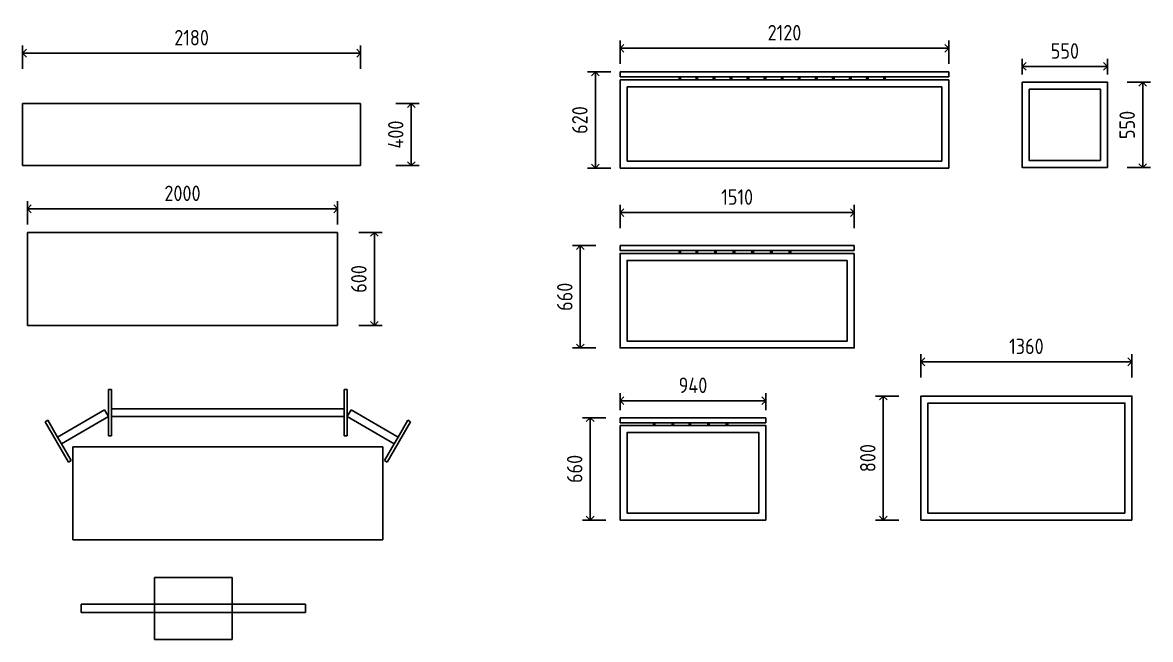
# Model space of a CAD drawing. Extents: x 62762 to 140486, y 30890 to 57932.
# Drawn here: x 80668 to 87941, y 53342 to 57320 of the extents above; entities that cross this region are included whole.
import ezdxf

# ---------------------------------------------------------------- set-up
doc = ezdxf.new("R2010")
doc.units = 0
doc.header["$LTSCALE"] = 1000
doc.header["$MEASUREMENT"] = 0
doc.styles.get("Standard").update_dxf_attribs({"font": 'gbenor.shx', "bigfont": 'gbcbig.shx'})
doc.dimstyles.get("Standard").update_dxf_attribs({"dimscale": 100, "dimtxt": 1, "dimasz": 0.5, "dimexe": 0.5, "dimexo": 0.5, "dimgap": 0.5, "dimtad": 1, "dimdec": 0, "dimzin": 0, "dimdsep": 46, "dimtxsty": 'Standard', "dimblk": 'OPEN90', "dimcen": 0.09, "dimadec": 0, "dimazin": 0, "dimtfac": 1, "dimtdec": 0, "dimtix": 1, "dimtmove": 2, "dimatfit": 3, "dimfxl": 1, "dimfxlon": 1, "dimtolj": 1, "dimtzin": 0, "dimarcsym": 0})

# ---------------------------------------------------------------- blocks, each defined once
blk = doc.blocks.new('_Open90')
at = {"color": 0, "linetype": 'ByBlock', "lineweight": -2}
for p, q in [((0, 0), (-1, 0)), ((-0.5, 0.5), (0, 0)), ((0, 0), (-0.5, -0.5))]:
    blk.add_line(p, q, dxfattribs=at)
blk = doc.blocks.new('*D105')
at = {"color": 0, "lineweight": -2, "ltscale": 0.5, "transparency": 16777216}
for p, q in [((80667.9, 57022.5), (80667.9, 57172.5)), ((82847.9, 57022.5), (82847.9, 57172.5)), ((80717.9, 57122.5), (82797.9, 57122.5))]:
    blk.add_line(p, q, dxfattribs=at)
at = {"layer": 'Defpoints', "color": 0, "ltscale": 0.5, "transparency": 16777216}
for p in [(82847.9, 57122.5), (80667.9, 56797.9), (82847.9, 56797.9)]:
    blk.add_point(p, dxfattribs=at)
at = {"color": 0, "lineweight": -2, "ltscale": 0.5, "transparency": 16777216, "xscale": 50, "yscale": 50, "zscale": 50, "rotation": 180}
blk.add_blockref('_Open90', (80667.9, 57122.5), dxfattribs=at)
at = {"color": 0, "lineweight": -2, "ltscale": 0.5, "transparency": 16777216, "xscale": 50, "yscale": 50, "zscale": 50}
blk.add_blockref('_Open90', (82847.9, 57122.5), dxfattribs=at)
at = {"color": 0, "ltscale": 0.5, "transparency": 16777216, "insert": (81757.9, 57222.5), "char_height": 100, "attachment_point": 5}
blk.add_mtext('\\A1;2180', dxfattribs=at)
blk = doc.blocks.new('*D106')
at = {"color": 0, "lineweight": -2, "ltscale": 0.5, "transparency": 16777216}
for p, q in [((83074.2, 56797.9), (83224.2, 56797.9)), ((83174.2, 56447.9), (83174.2, 56747.9)), ((83074.2, 56397.9), (83224.2, 56397.9))]:
    blk.add_line(p, q, dxfattribs=at)
at = {"layer": 'Defpoints', "color": 0, "ltscale": 0.5, "transparency": 16777216}
for p in [(82847.9, 56797.9), (83174.2, 56797.9), (82847.9, 56397.9)]:
    blk.add_point(p, dxfattribs=at)
at = {"color": 0, "lineweight": -2, "ltscale": 0.5, "transparency": 16777216, "xscale": 50, "yscale": 50, "zscale": 50}
for p, rotation in [((83174.2, 56797.9), 90), ((83174.2, 56397.9), 270)]:
    blk.add_blockref('_Open90', p, dxfattribs=dict(at, rotation=rotation))
at = {"color": 0, "ltscale": 0.5, "transparency": 16777216, "insert": (83074.2, 56597.9), "char_height": 100, "attachment_point": 5, "rotation": 90}
blk.add_mtext('\\A1;400', dxfattribs=at)
blk = doc.blocks.new('*D108')
at = {"color": 0, "lineweight": -2, "ltscale": 0.5, "transparency": 16777216}
for p, q in [((80699.1, 56018.8), (80699.1, 56168.8)), ((82699.1, 56018.8), (82699.1, 56168.8)), ((80749.1, 56118.8), (82649.1, 56118.8))]:
    blk.add_line(p, q, dxfattribs=at)
at = {"layer": 'Defpoints', "color": 0, "ltscale": 0.5, "transparency": 16777216}
for p in [(82699.1, 56118.8), (80699.1, 55966.8), (82699.1, 55966.8)]:
    blk.add_point(p, dxfattribs=at)
at = {"color": 0, "lineweight": -2, "ltscale": 0.5, "transparency": 16777216, "xscale": 50, "yscale": 50, "zscale": 50, "rotation": 180}
blk.add_blockref('_Open90', (80699.1, 56118.8), dxfattribs=at)
at = {"color": 0, "lineweight": -2, "ltscale": 0.5, "transparency": 16777216, "xscale": 50, "yscale": 50, "zscale": 50}
blk.add_blockref('_Open90', (82699.1, 56118.8), dxfattribs=at)
at = {"color": 0, "ltscale": 0.5, "transparency": 16777216, "insert": (81699.1, 56218.8), "char_height": 100, "attachment_point": 5}
blk.add_mtext('\\A1;2000', dxfattribs=at)
blk = doc.blocks.new('*D109')
at = {"color": 0, "lineweight": -2, "ltscale": 0.5, "transparency": 16777216}
for p, q in [((82836.4, 55966.8), (82986.4, 55966.8)), ((82936.4, 55916.8), (82936.4, 55416.8)), ((82836.4, 55366.8), (82986.4, 55366.8))]:
    blk.add_line(p, q, dxfattribs=at)
at = {"layer": 'Defpoints', "color": 0, "ltscale": 0.5, "transparency": 16777216}
for p in [(82699.1, 55966.8), (82699.1, 55366.8), (82936.4, 55366.8)]:
    blk.add_point(p, dxfattribs=at)
at = {"color": 0, "lineweight": -2, "ltscale": 0.5, "transparency": 16777216, "xscale": 50, "yscale": 50, "zscale": 50}
for p, rotation in [((82936.4, 55966.8), 90), ((82936.4, 55366.8), 270)]:
    blk.add_blockref('_Open90', p, dxfattribs=dict(at, rotation=rotation))
at = {"color": 0, "ltscale": 0.5, "transparency": 16777216, "insert": (82836.4, 55666.8), "char_height": 100, "attachment_point": 5, "rotation": 90}
blk.add_mtext('\\A1;600', dxfattribs=at)
blk = doc.blocks.new('*D110')
at = {"color": 0, "lineweight": -2, "ltscale": 0.5, "transparency": 16777216}
for p, q in [((84461.2, 57001.6), (84311.2, 57001.6)), ((84361.2, 56951.6), (84361.2, 56431.6)), ((84461.2, 56381.6), (84311.2, 56381.6))]:
    blk.add_line(p, q, dxfattribs=at)
at = {"layer": 'Defpoints', "color": 0, "ltscale": 0.5, "transparency": 16777216}
for p in [(84520.7, 57001.6), (84361.2, 56381.6), (84520.7, 56381.6)]:
    blk.add_point(p, dxfattribs=at)
at = {"color": 0, "lineweight": -2, "ltscale": 0.5, "transparency": 16777216, "xscale": 50, "yscale": 50, "zscale": 50}
for p, rotation in [((84361.2, 57001.6), 90), ((84361.2, 56381.6), 270)]:
    blk.add_blockref('_Open90', p, dxfattribs=dict(at, rotation=rotation))
at = {"color": 0, "ltscale": 0.5, "transparency": 16777216, "insert": (84261.2, 56691.6), "char_height": 100, "attachment_point": 5, "rotation": 90}
blk.add_mtext('\\A1;620', dxfattribs=at)
blk = doc.blocks.new('*D111')
at = {"color": 0, "lineweight": -2, "ltscale": 0.5, "transparency": 16777216}
for p, q in [((84520.7, 57054.5), (84520.7, 57204.5)), ((86640.7, 57054.5), (86640.7, 57204.5)), ((84570.7, 57154.5), (86590.7, 57154.5))]:
    blk.add_line(p, q, dxfattribs=at)
at = {"layer": 'Defpoints', "color": 0, "ltscale": 0.5, "transparency": 16777216}
for p in [(86640.7, 57154.5), (84520.7, 57001.6), (86640.7, 57001.6)]:
    blk.add_point(p, dxfattribs=at)
at = {"color": 0, "lineweight": -2, "ltscale": 0.5, "transparency": 16777216, "xscale": 50, "yscale": 50, "zscale": 50, "rotation": 180}
blk.add_blockref('_Open90', (84520.7, 57154.5), dxfattribs=at)
at = {"color": 0, "lineweight": -2, "ltscale": 0.5, "transparency": 16777216, "xscale": 50, "yscale": 50, "zscale": 50}
blk.add_blockref('_Open90', (86640.7, 57154.5), dxfattribs=at)
at = {"color": 0, "ltscale": 0.5, "transparency": 16777216, "insert": (85580.7, 57254.5), "char_height": 100, "attachment_point": 5}
blk.add_mtext('\\A1;2120', dxfattribs=at)
blk = doc.blocks.new('*D112')
at = {"color": 0, "lineweight": -2, "ltscale": 0.5, "transparency": 16777216}
for p, q in [((87113.8, 56984.7), (87113.8, 57087.1)), ((87163.8, 57037.1), (87613.8, 57037.1)), ((87663.8, 56984.7), (87663.8, 57087.1))]:
    blk.add_line(p, q, dxfattribs=at)
at = {"layer": 'Defpoints', "color": 0, "ltscale": 0.5, "transparency": 16777216}
for p in [(87663.8, 57037.1), (87113.8, 56934.7), (87663.8, 56934.7)]:
    blk.add_point(p, dxfattribs=at)
at = {"color": 0, "lineweight": -2, "ltscale": 0.5, "transparency": 16777216, "xscale": 50, "yscale": 50, "zscale": 50, "rotation": 180}
blk.add_blockref('_Open90', (87113.8, 57037.1), dxfattribs=at)
at = {"color": 0, "lineweight": -2, "ltscale": 0.5, "transparency": 16777216, "xscale": 50, "yscale": 50, "zscale": 50}
blk.add_blockref('_Open90', (87663.8, 57037.1), dxfattribs=at)
at = {"color": 0, "ltscale": 0.5, "transparency": 16777216, "insert": (87388.8, 57137.1), "char_height": 100, "attachment_point": 5}
blk.add_mtext('\\A1;550', dxfattribs=at)
blk = doc.blocks.new('*D113')
at = {"color": 0, "lineweight": -2, "ltscale": 0.5, "transparency": 16777216}
for p, q in [((87790.5, 56934.7), (87940.5, 56934.7)), ((87890.5, 56884.7), (87890.5, 56434.7)), ((87790.5, 56384.7), (87940.5, 56384.7))]:
    blk.add_line(p, q, dxfattribs=at)
at = {"layer": 'Defpoints', "color": 0, "ltscale": 0.5, "transparency": 16777216}
for p in [(87663.8, 56934.7), (87663.8, 56384.7), (87890.5, 56384.7)]:
    blk.add_point(p, dxfattribs=at)
at = {"color": 0, "lineweight": -2, "ltscale": 0.5, "transparency": 16777216, "xscale": 50, "yscale": 50, "zscale": 50}
for p, rotation in [((87890.5, 56934.7), 90), ((87890.5, 56384.7), 270)]:
    blk.add_blockref('_Open90', p, dxfattribs=dict(at, rotation=rotation))
at = {"color": 0, "ltscale": 0.5, "transparency": 16777216, "insert": (87790.5, 56659.7), "char_height": 100, "attachment_point": 5, "rotation": 90}
blk.add_mtext('\\A1;550', dxfattribs=at)
blk = doc.blocks.new('*D115')
at = {"color": 0, "lineweight": -2, "ltscale": 0.5, "transparency": 16777216}
for p, q in [((84520.7, 55994.8), (84520.7, 56144.8)), ((84570.7, 56094.8), (85980.7, 56094.8)), ((86030.7, 55994.8), (86030.7, 56144.8))]:
    blk.add_line(p, q, dxfattribs=at)
at = {"layer": 'Defpoints', "color": 0, "ltscale": 0.5, "transparency": 16777216}
for p in [(86030.7, 56094.8), (84520.7, 55881.6), (86030.7, 55881.6)]:
    blk.add_point(p, dxfattribs=at)
at = {"color": 0, "lineweight": -2, "ltscale": 0.5, "transparency": 16777216, "xscale": 50, "yscale": 50, "zscale": 50, "rotation": 180}
blk.add_blockref('_Open90', (84520.7, 56094.8), dxfattribs=at)
at = {"color": 0, "lineweight": -2, "ltscale": 0.5, "transparency": 16777216, "xscale": 50, "yscale": 50, "zscale": 50}
blk.add_blockref('_Open90', (86030.7, 56094.8), dxfattribs=at)
at = {"color": 0, "ltscale": 0.5, "transparency": 16777216, "insert": (85275.7, 56194.8), "char_height": 100, "attachment_point": 5}
blk.add_mtext('\\A1;1510', dxfattribs=at)
blk = doc.blocks.new('*D116')
at = {"color": 0, "lineweight": -2, "ltscale": 0.5, "transparency": 16777216}
for p, q in [((84364.2, 55881.6), (84214.2, 55881.6)), ((84264.2, 55271.6), (84264.2, 55831.6)), ((84364.2, 55221.6), (84214.2, 55221.6))]:
    blk.add_line(p, q, dxfattribs=at)
at = {"layer": 'Defpoints', "color": 0, "ltscale": 0.5, "transparency": 16777216}
for p in [(84264.2, 55881.6), (84520.7, 55881.6), (84520.7, 55221.6)]:
    blk.add_point(p, dxfattribs=at)
at = {"color": 0, "lineweight": -2, "ltscale": 0.5, "transparency": 16777216, "xscale": 50, "yscale": 50, "zscale": 50}
for p, rotation in [((84264.2, 55881.6), 90), ((84264.2, 55221.6), 270)]:
    blk.add_blockref('_Open90', p, dxfattribs=dict(at, rotation=rotation))
at = {"color": 0, "ltscale": 0.5, "transparency": 16777216, "insert": (84164.2, 55551.6), "char_height": 100, "attachment_point": 5, "rotation": 90}
blk.add_mtext('\\A1;660', dxfattribs=at)
blk = doc.blocks.new('*D117')
at = {"color": 0, "lineweight": -2, "ltscale": 0.5, "transparency": 16777216}
for p, q in [((84520.7, 54821.6), (84520.7, 54931.1)), ((85460.7, 54821.6), (85460.7, 54931.1)), ((84570.7, 54881.1), (85410.7, 54881.1))]:
    blk.add_line(p, q, dxfattribs=at)
at = {"layer": 'Defpoints', "color": 0, "ltscale": 0.5, "transparency": 16777216}
for p in [(85460.7, 54881.1), (84520.7, 54771.6), (85460.7, 54771.6)]:
    blk.add_point(p, dxfattribs=at)
at = {"color": 0, "lineweight": -2, "ltscale": 0.5, "transparency": 16777216, "xscale": 50, "yscale": 50, "zscale": 50, "rotation": 180}
blk.add_blockref('_Open90', (84520.7, 54881.1), dxfattribs=at)
at = {"color": 0, "lineweight": -2, "ltscale": 0.5, "transparency": 16777216, "xscale": 50, "yscale": 50, "zscale": 50}
blk.add_blockref('_Open90', (85460.7, 54881.1), dxfattribs=at)
at = {"color": 0, "ltscale": 0.5, "transparency": 16777216, "insert": (84990.7, 54981.1), "char_height": 100, "attachment_point": 5}
blk.add_mtext('\\A1;940', dxfattribs=at)
blk = doc.blocks.new('*D118')
at = {"color": 0, "lineweight": -2, "ltscale": 0.5, "transparency": 16777216}
for p, q in [((84428, 54771.6), (84278, 54771.6)), ((84328, 54721.6), (84328, 54161.6)), ((84428, 54111.6), (84278, 54111.6))]:
    blk.add_line(p, q, dxfattribs=at)
at = {"layer": 'Defpoints', "color": 0, "ltscale": 0.5, "transparency": 16777216}
for p in [(84520.7, 54771.6), (84328, 54111.6), (84520.7, 54111.6)]:
    blk.add_point(p, dxfattribs=at)
at = {"color": 0, "lineweight": -2, "ltscale": 0.5, "transparency": 16777216, "xscale": 50, "yscale": 50, "zscale": 50}
for p, rotation in [((84328, 54771.6), 90), ((84328, 54111.6), 270)]:
    blk.add_blockref('_Open90', p, dxfattribs=dict(at, rotation=rotation))
at = {"color": 0, "ltscale": 0.5, "transparency": 16777216, "insert": (84228, 54441.6), "char_height": 100, "attachment_point": 5, "rotation": 90}
blk.add_mtext('\\A1;660', dxfattribs=at)
blk = doc.blocks.new('*D119')
at = {"color": 0, "lineweight": -2, "ltscale": 0.5, "transparency": 16777216}
for p, q in [((86460.7, 55032.3), (86460.7, 55182.3)), ((86510.7, 55132.3), (87770.7, 55132.3)), ((87820.7, 55032.3), (87820.7, 55182.3))]:
    blk.add_line(p, q, dxfattribs=at)
at = {"layer": 'Defpoints', "color": 0, "ltscale": 0.5, "transparency": 16777216}
for p in [(87820.7, 55132.3), (86460.7, 54911.6), (87820.7, 54911.6)]:
    blk.add_point(p, dxfattribs=at)
at = {"color": 0, "lineweight": -2, "ltscale": 0.5, "transparency": 16777216, "xscale": 50, "yscale": 50, "zscale": 50, "rotation": 180}
blk.add_blockref('_Open90', (86460.7, 55132.3), dxfattribs=at)
at = {"color": 0, "lineweight": -2, "ltscale": 0.5, "transparency": 16777216, "xscale": 50, "yscale": 50, "zscale": 50}
blk.add_blockref('_Open90', (87820.7, 55132.3), dxfattribs=at)
at = {"color": 0, "ltscale": 0.5, "transparency": 16777216, "insert": (87140.7, 55232.3), "char_height": 100, "attachment_point": 5}
blk.add_mtext('\\A1;1360', dxfattribs=at)
blk = doc.blocks.new('*D120')
at = {"color": 0, "lineweight": -2, "ltscale": 0.5, "transparency": 16777216}
for p, q in [((86318.1, 54911.6), (86168.1, 54911.6)), ((86218.1, 54861.6), (86218.1, 54161.6)), ((86318.1, 54111.6), (86168.1, 54111.6))]:
    blk.add_line(p, q, dxfattribs=at)
at = {"layer": 'Defpoints', "color": 0, "ltscale": 0.5, "transparency": 16777216}
for p in [(86460.7, 54911.6), (86218.1, 54111.6), (86460.7, 54111.6)]:
    blk.add_point(p, dxfattribs=at)
at = {"color": 0, "lineweight": -2, "ltscale": 0.5, "transparency": 16777216, "xscale": 50, "yscale": 50, "zscale": 50}
for p, rotation in [((86218.1, 54911.6), 90), ((86218.1, 54111.6), 270)]:
    blk.add_blockref('_Open90', p, dxfattribs=dict(at, rotation=rotation))
at = {"color": 0, "ltscale": 0.5, "transparency": 16777216, "insert": (86118.1, 54511.6), "char_height": 100, "attachment_point": 5, "rotation": 90}
blk.add_mtext('\\A1;800', dxfattribs=at)

msp = doc.modelspace()

# ---------------------------------------------------------------- linework, layer by layer
at = {"ltscale": 0.5}
for p, q in [((84520.7, 57001.6), (86640.7, 57001.6)), ((84520.7, 57001.6), (84520.7, 56969.5)), ((84520.7, 56969.5), (86640.7, 56969.5)), ((86640.7, 56951.6), (84520.7, 56951.6)), ((84520.7, 56951.6), (84520.7, 56381.6)), ((84900.7, 56951.6), (84900.7, 56969.6)), ((84900.7, 56969.6), (84910.7, 56969.6)), ((84910.7, 56951.6), (84900.7, 56951.6)), ((84910.7, 56969.6), (84910.7, 56951.6)), ((85010.7, 56951.6), (85010.7, 56969.6)), ((85010.7, 56969.6), (85020.7, 56969.6)), ((85020.7, 56951.6), (85010.7, 56951.6)), ((85020.7, 56969.6), (85020.7, 56951.6)), ((85120.7, 56951.6), (85020.7, 56951.6)), ((85120.7, 56951.6), (85120.7, 56969.6)), ((85120.7, 56969.6), (85130.7, 56969.6)), ((85130.7, 56951.6), (85120.7, 56951.6)), ((85130.7, 56969.6), (85130.7, 56951.6)), ((85230.7, 56951.6), (85230.7, 56969.6)), ((85230.7, 56969.6), (85240.7, 56969.6)), ((85240.7, 56951.6), (85230.7, 56951.6)), ((85240.7, 56969.6), (85240.7, 56951.6)), ((85340.7, 56951.6), (85340.7, 56969.6)), ((85340.7, 56969.6), (85350.7, 56969.6)), ((85350.7, 56951.6), (85340.7, 56951.6)), ((85350.7, 56969.6), (85350.7, 56951.6)), ((85450.7, 56951.6), (85450.7, 56969.6)), ((85450.7, 56969.6), (85460.7, 56969.6)), ((85460.7, 56951.6), (85450.7, 56951.6)), ((85460.7, 56969.6), (85460.7, 56951.6)), ((85560.7, 56951.6), (85560.7, 56969.6)), ((85560.7, 56969.6), (85570.7, 56969.6)), ((85570.7, 56951.6), (85560.7, 56951.6)), ((85570.7, 56969.6), (85570.7, 56951.6)), ((85670.7, 56951.6), (85670.7, 56969.6)), ((85670.7, 56969.6), (85680.7, 56969.6)), ((85680.7, 56951.6), (85670.7, 56951.6)), ((85680.7, 56969.6), (85680.7, 56951.6)), ((85780.7, 56951.6), (85780.7, 56969.6)), ((85780.7, 56969.6), (85790.7, 56969.6)), ((85790.7, 56951.6), (85780.7, 56951.6)), ((85790.7, 56969.6), (85790.7, 56951.6)), ((85890.7, 56951.6), (85890.7, 56969.6)), ((85890.7, 56969.6), (85900.7, 56969.6)), ((85900.7, 56951.6), (85890.7, 56951.6)), ((85900.7, 56969.6), (85900.7, 56951.6)), ((86000.7, 56951.6), (86000.7, 56969.6)), ((86000.7, 56969.6), (86010.7, 56969.6)), ((86010.7, 56951.6), (86000.7, 56951.6)), ((86010.7, 56969.6), (86010.7, 56951.6)), ((86110.7, 56951.6), (86110.7, 56969.6)), ((86110.7, 56969.6), (86120.7, 56969.6)), ((86120.7, 56951.6), (86110.7, 56951.6)), ((86120.7, 56969.6), (86120.7, 56951.6)), ((86220.7, 56951.6), (86220.7, 56969.6)), ((86220.7, 56969.6), (86230.7, 56969.6)), ((86230.7, 56951.6), (86220.7, 56951.6)), ((86230.7, 56969.6), (86230.7, 56951.6)), ((86640.7, 57001.6), (86640.7, 56969.5)), ((86640.7, 56381.6), (86640.7, 56951.6)), ((86595.7, 56906.6), (84565.7, 56906.6)), ((84565.7, 56906.6), (84565.7, 56426.6)), ((86595.7, 56426.6), (86595.7, 56906.6)), ((80667.9, 56797.9), (82847.9, 56797.9)), ((80667.9, 56397.9), (80667.9, 56797.9)), ((82847.9, 56797.9), (82847.9, 56397.9)), ((82847.9, 56397.9), (80667.9, 56397.9)), ((84520.7, 56381.6), (86640.7, 56381.6)), ((84520.7, 56381.6), (84520.7, 56381.6)), ((84565.7, 56426.6), (86595.7, 56426.6)), ((80699.1, 55966.8), (82699.1, 55966.8)), ((80699.1, 55366.8), (80699.1, 55966.8)), ((82699.1, 55966.8), (82699.1, 55366.8)), ((84520.7, 55881.6), (86030.7, 55881.6)), ((84520.7, 55881.6), (84520.7, 55849.5)), ((86030.7, 55849.5), (86030.7, 55881.6)), ((84520.7, 55849.5), (86030.7, 55849.5)), ((84900.7, 55831.6), (84900.7, 55849.6)), ((84900.7, 55849.6), (84910.7, 55849.6)), ((84910.7, 55831.6), (84900.7, 55831.6)), ((84910.7, 55849.6), (84910.7, 55831.6)), ((85010.7, 55831.6), (85010.7, 55849.6)), ((85010.7, 55849.6), (85020.7, 55849.6)), ((85020.7, 55831.6), (85010.7, 55831.6)), ((85020.7, 55849.6), (85020.7, 55831.6)), ((85130.7, 55831.6), (85130.7, 55849.6)), ((85130.7, 55849.6), (85140.7, 55849.6)), ((85140.7, 55831.6), (85130.7, 55831.6)), ((85140.7, 55849.6), (85140.7, 55831.6)), ((85250.7, 55831.6), (85250.7, 55849.6)), ((85250.7, 55849.6), (85260.7, 55849.6)), ((85260.7, 55831.6), (85250.7, 55831.6)), ((85260.7, 55849.6), (85260.7, 55831.6)), ((85370.7, 55831.6), (85370.7, 55849.6)), ((85370.7, 55849.6), (85380.7, 55849.6)), ((85380.7, 55831.6), (85370.7, 55831.6)), ((85380.7, 55849.6), (85380.7, 55831.6)), ((85490.7, 55831.6), (85490.7, 55849.6)), ((85490.7, 55849.6), (85500.7, 55849.6)), ((85500.7, 55831.6), (85490.7, 55831.6)), ((85500.7, 55849.6), (85500.7, 55831.6)), ((85610.7, 55831.6), (85610.7, 55849.6)), ((85610.7, 55849.6), (85620.7, 55849.6)), ((85620.7, 55831.6), (85610.7, 55831.6)), ((85620.7, 55849.6), (85620.7, 55831.6)), ((82699.1, 55366.8), (80699.1, 55366.8)), ((81241.4, 54954.2), (81221.4, 54954.2)), ((81221.4, 54954.2), (81221.4, 54654.2)), ((81241.4, 54829.2), (81241.4, 54954.2)), ((82761.4, 54954.2), (82741.4, 54954.2)), ((82741.4, 54954.2), (82741.4, 54654.2)), ((82761.4, 54829.2), (82761.4, 54954.2)), ((80893.3, 54647.5), (81196.4, 54822.5)), ((81221.4, 54779.2), (80918.3, 54604.2)), ((81196.4, 54822.5), (81221.4, 54779.2)), ((81221.4, 54829.2), (81221.4, 54779.2)), ((81221.4, 54829.2), (81221.4, 54779.2)), ((81241.4, 54779.2), (81241.4, 54829.2)), ((81241.4, 54829.2), (82741.4, 54829.2)), ((81241.4, 54654.2), (81241.4, 54779.2)), ((81241.4, 54779.2), (82741.4, 54779.2)), ((82741.4, 54829.2), (82741.4, 54779.2)), ((82761.4, 54779.2), (82761.4, 54829.2)), ((82761.4, 54829.2), (82761.4, 54779.2)), ((82786.4, 54822.5), (82761.4, 54779.2)), ((82761.4, 54654.2), (82761.4, 54779.2)), ((82761.4, 54779.2), (83064.5, 54604.2)), ((83089.5, 54647.5), (82786.4, 54822.5)), ((84520.7, 54771.6), (85460.7, 54771.6)), ((84520.7, 54771.6), (84520.7, 54739.5)), ((85460.7, 54739.5), (85460.7, 54771.6)), ((80830.8, 54755.7), (80813.4, 54745.7)), ((80813.4, 54745.7), (80963.4, 54485.9)), ((80893.3, 54647.5), (80830.8, 54755.7)), ((83169.3, 54745.7), (83019.3, 54485.9)), ((83089.5, 54647.5), (83152, 54755.7)), ((83152, 54755.7), (83169.3, 54745.7)), ((84520.7, 54739.5), (85460.7, 54739.5)), ((84735.7, 54721.6), (84735.7, 54739.6)), ((84735.7, 54739.6), (84745.7, 54739.6)), ((84745.7, 54721.6), (84735.7, 54721.6)), ((84745.7, 54739.6), (84745.7, 54721.6)), ((84855.7, 54721.6), (84855.7, 54739.6)), ((84855.7, 54739.6), (84865.7, 54739.6)), ((84865.7, 54721.6), (84855.7, 54721.6)), ((84865.7, 54739.6), (84865.7, 54721.6)), ((84965.7, 54721.6), (84965.7, 54739.6)), ((84965.7, 54739.6), (84975.7, 54739.6)), ((84975.7, 54721.6), (84965.7, 54721.6)), ((84975.7, 54739.6), (84975.7, 54721.6)), ((85085.7, 54721.6), (85085.7, 54739.6)), ((85085.7, 54739.6), (85095.7, 54739.6)), ((85095.7, 54721.6), (85085.7, 54721.6)), ((85095.7, 54739.6), (85095.7, 54721.6)), ((85205.7, 54721.6), (85205.7, 54739.6)), ((85205.7, 54739.6), (85215.7, 54739.6)), ((85215.7, 54721.6), (85205.7, 54721.6)), ((85215.7, 54739.6), (85215.7, 54721.6)), ((80918.3, 54604.2), (80893.3, 54647.5)), ((81221.4, 54654.2), (81241.4, 54654.2)), ((82741.4, 54654.2), (82761.4, 54654.2)), ((83064.5, 54604.2), (83089.5, 54647.5)), ((80980.8, 54495.9), (80918.3, 54604.2)), ((80991.4, 54584.4), (82991.4, 54584.4)), ((80991.4, 53984.4), (80991.4, 54584.4)), ((82991.4, 54584.4), (82991.4, 53984.4)), ((83002, 54495.9), (83064.5, 54604.2)), ((80963.4, 54485.9), (80980.8, 54495.9)), ((83019.3, 54485.9), (83002, 54495.9)), ((82991.4, 53984.4), (80991.4, 53984.4)), ((82019, 53742.1), (81519, 53742.1)), ((81519, 53742.1), (81519, 53342.1)), ((82019, 53342.1), (82019, 53742.1)), ((82492.3, 53569.1), (81045.8, 53569.1)), ((81045.8, 53569.1), (81045.8, 53515.2)), ((82492.3, 53515.2), (82492.3, 53569.1)), ((81045.8, 53515.2), (82492.3, 53515.2)), ((81519, 53342.1), (82019, 53342.1))]:
    msp.add_line(p, q, dxfattribs=at)
for points in [[(87663.8, 56384.7), (87663.8, 56934.7), (87113.8, 56934.7), (87113.8, 56384.7)], [(87618.8, 56429.7), (87618.8, 56889.7), (87158.8, 56889.7), (87158.8, 56429.7)], [(86030.7, 55831.6), (86030.7, 55221.6), (84520.7, 55221.6), (84520.7, 55831.6)], [(85985.7, 55786.6), (85985.7, 55266.6), (84565.7, 55266.6), (84565.7, 55786.6)], [(87820.7, 54111.6), (87820.7, 54911.6), (86460.7, 54911.6), (86460.7, 54111.6)], [(87775.7, 54156.6), (87775.7, 54866.6), (86505.7, 54866.6), (86505.7, 54156.6)], [(85460.7, 54111.6), (84520.7, 54111.6), (84520.7, 54721.6), (85460.7, 54721.6)], [(85415.7, 54156.6), (84565.7, 54156.6), (84565.7, 54676.6), (85415.7, 54676.6)]]:
    msp.add_lwpolyline(points, close=True, dxfattribs=at)

# ---------------------------------------------------------------- dimensions: what is measured, and where the dimension line sits
for base, p1, p2, picture, middle in [((86640.7, 57154.5), (84520.7, 57001.6), (86640.7, 57001.6), '*D111', (85580.7, 57254.5)), ((82847.9, 57122.5), (80667.9, 56797.9), (82847.9, 56797.9), '*D105', (81757.9, 57222.5)), ((87663.8, 57037.1), (87113.8, 56934.7), (87663.8, 56934.7), '*D112', (87388.8, 57137.1)), ((82699.1, 56118.8), (80699.1, 55966.8), (82699.1, 55966.8), '*D108', (81699.1, 56218.8)), ((86030.7, 56094.8), (84520.7, 55881.6), (86030.7, 55881.6), '*D115', (85275.7, 56194.8)), ((87820.7, 55132.3), (86460.7, 54911.6), (87820.7, 54911.6), '*D119', (87140.7, 55232.3)), ((85460.7, 54881.1), (84520.7, 54771.6), (85460.7, 54771.6), '*D117', (84990.7, 54981.1))]:
    dim = msp.add_linear_dim(base=base, p1=p1, p2=p2, dimstyle='Standard', dxfattribs=at)
    dim.commit()
    dim.dimension.update_dxf_attribs({"geometry": picture, "text_midpoint": middle})
for base, p1, p2, picture, middle in [((84361.2, 56381.6), (84520.7, 57001.6), (84520.7, 56381.6), '*D110', (84261.2, 56691.6)), ((87890.5, 56384.7), (87663.8, 56934.7), (87663.8, 56384.7), '*D113', (87790.5, 56659.7)), ((83174.2, 56797.9), (82847.9, 56397.9), (82847.9, 56797.9), '*D106', (83074.2, 56597.9)), ((82936.4, 55366.8), (82699.1, 55966.8), (82699.1, 55366.8), '*D109', (82836.4, 55666.8)), ((84264.2, 55881.6), (84520.7, 55221.6), (84520.7, 55881.6), '*D116', (84164.2, 55551.6)), ((86218.1, 54111.6), (86460.7, 54911.6), (86460.7, 54111.6), '*D120', (86118.1, 54511.6)), ((84328, 54111.6), (84520.7, 54771.6), (84520.7, 54111.6), '*D118', (84228, 54441.6))]:
    dim = msp.add_linear_dim(base=base, p1=p1, p2=p2, angle=90, dimstyle='Standard', dxfattribs=at)
    dim.commit()
    dim.dimension.update_dxf_attribs({"geometry": picture, "text_midpoint": middle})

doc.saveas('drawing.dxf')
